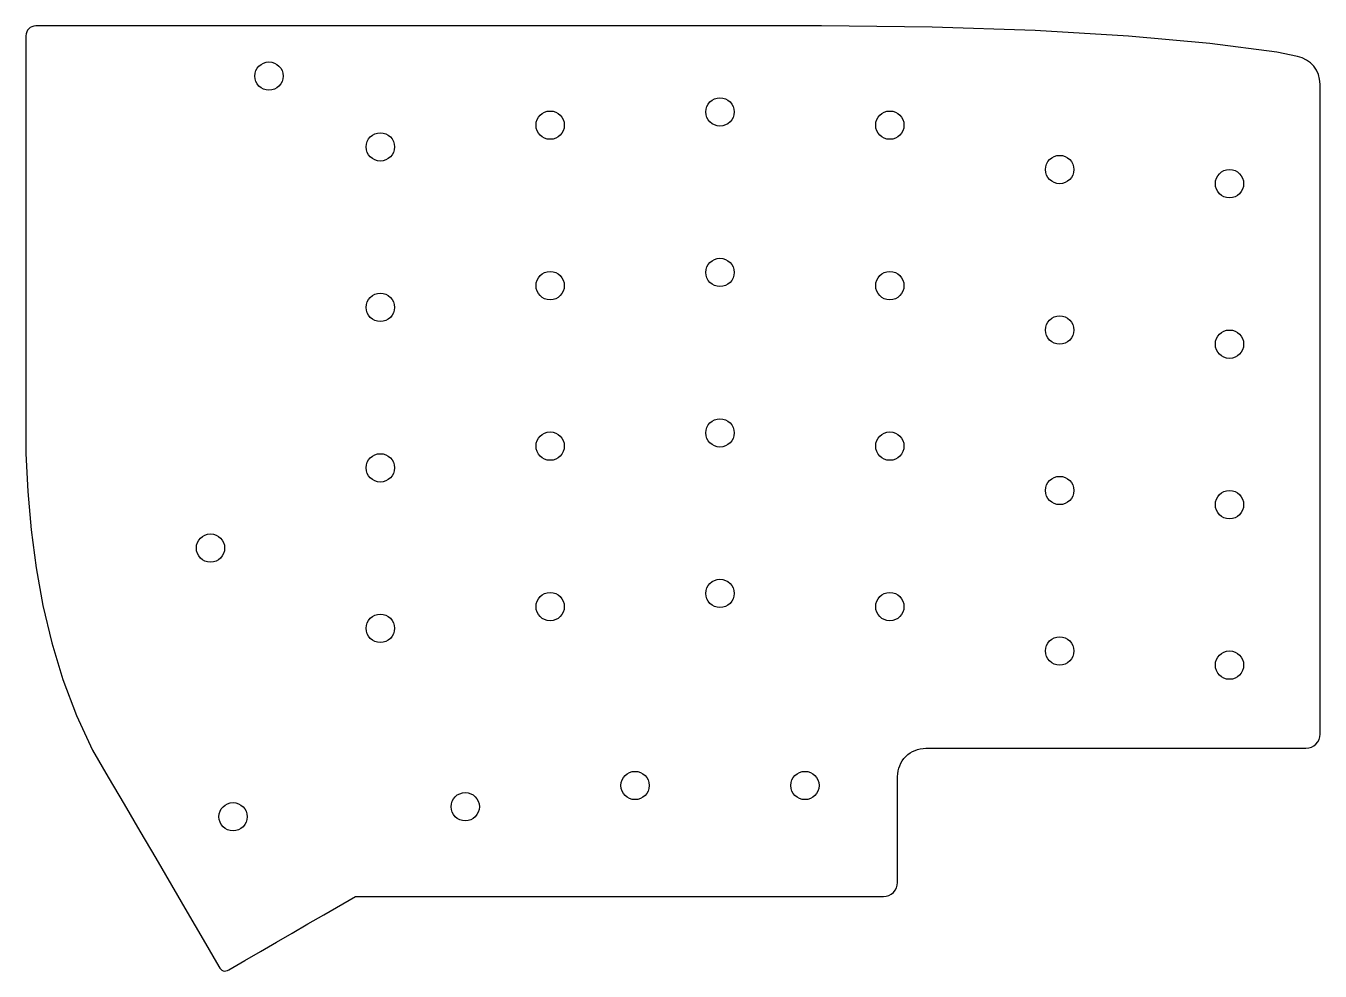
# Model space of a CAD drawing. Header units: millimetres. Extents: x 78 to 215, y -59 to 41.
import ezdxf

# ---------------------------------------------------------------- set-up
doc = ezdxf.new("R2010")
doc.units = ezdxf.units.MM
doc.layers.get('0').update_dxf_attribs({"linetype": 'CONTINUOUS'})

msp = doc.modelspace()

# ---------------------------------------------------------------- linework, layer by layer
msp.add_lwpolyline([(215.07, 34.63, 0.357209), (212.66, 37.57), (210.49, 38.01), (203.39, 38.95), (194.77, 39.72), (184.89, 40.31), (173.96, 40.68), (162.22, 40.81), (78.95, 40.81), (78.74, 40.78), (78.55, 40.72), (78.37, 40.63), (78.21, 40.5), (78.08, 40.34), (77.99, 40.16), (77.93, 39.97), (77.9, 39.76), (77.9, 33.45), (77.9, -4.5), (78.1, -8.53), (78.46, -12.57), (78.99, -16.6), (79.71, -20.6), (80.65, -24.56), (81.83, -28.44), (83.26, -32.23), (84.96, -35.9), (86.64, -38.76), (88.31, -41.63), (89.99, -44.49), (91.66, -47.36), (93.34, -50.23), (95.01, -53.09), (96.69, -55.96), (98.37, -58.83), (98.46, -59), (98.56, -59.13), (98.68, -59.23), (98.81, -59.29), (98.95, -59.32), (99.1, -59.31), (99.26, -59.26), (99.42, -59.18), (101.1, -58.21), (102.77, -57.24), (104.45, -56.27), (106.13, -55.3), (107.8, -54.33), (109.48, -53.36), (112.83, -51.42), (120.2, -51.42), (168.79, -51.42, 0.414214), (170.29, -49.92), (170.29, -38.71, -0.414214), (173.29, -35.71), (213.57, -35.71, 0.414214), (215.07, -34.21)], format="xyb", close=True)
for centre in [(103.67, 35.49), (151.47, 31.69), (133.47, 30.29), (169.47, 30.29), (115.47, 27.99), (187.47, 25.59), (205.47, 24.09), (151.47, 14.69), (133.47, 13.29), (169.47, 13.29), (115.47, 10.99), (187.47, 8.59), (205.47, 7.09), (151.47, -2.31), (133.47, -3.71), (169.47, -3.71), (115.47, -6.01), (187.47, -8.41), (205.47, -9.91), (97.47, -14.51), (151.47, -19.31), (133.47, -20.71), (169.47, -20.71), (115.47, -23.01), (187.47, -25.41), (205.47, -26.91), (142.47, -39.66), (160.47, -39.66), (124.47, -41.91), (99.86, -42.97)]:
    msp.add_circle(centre, 1.5)

doc.saveas('drawing.dxf')
